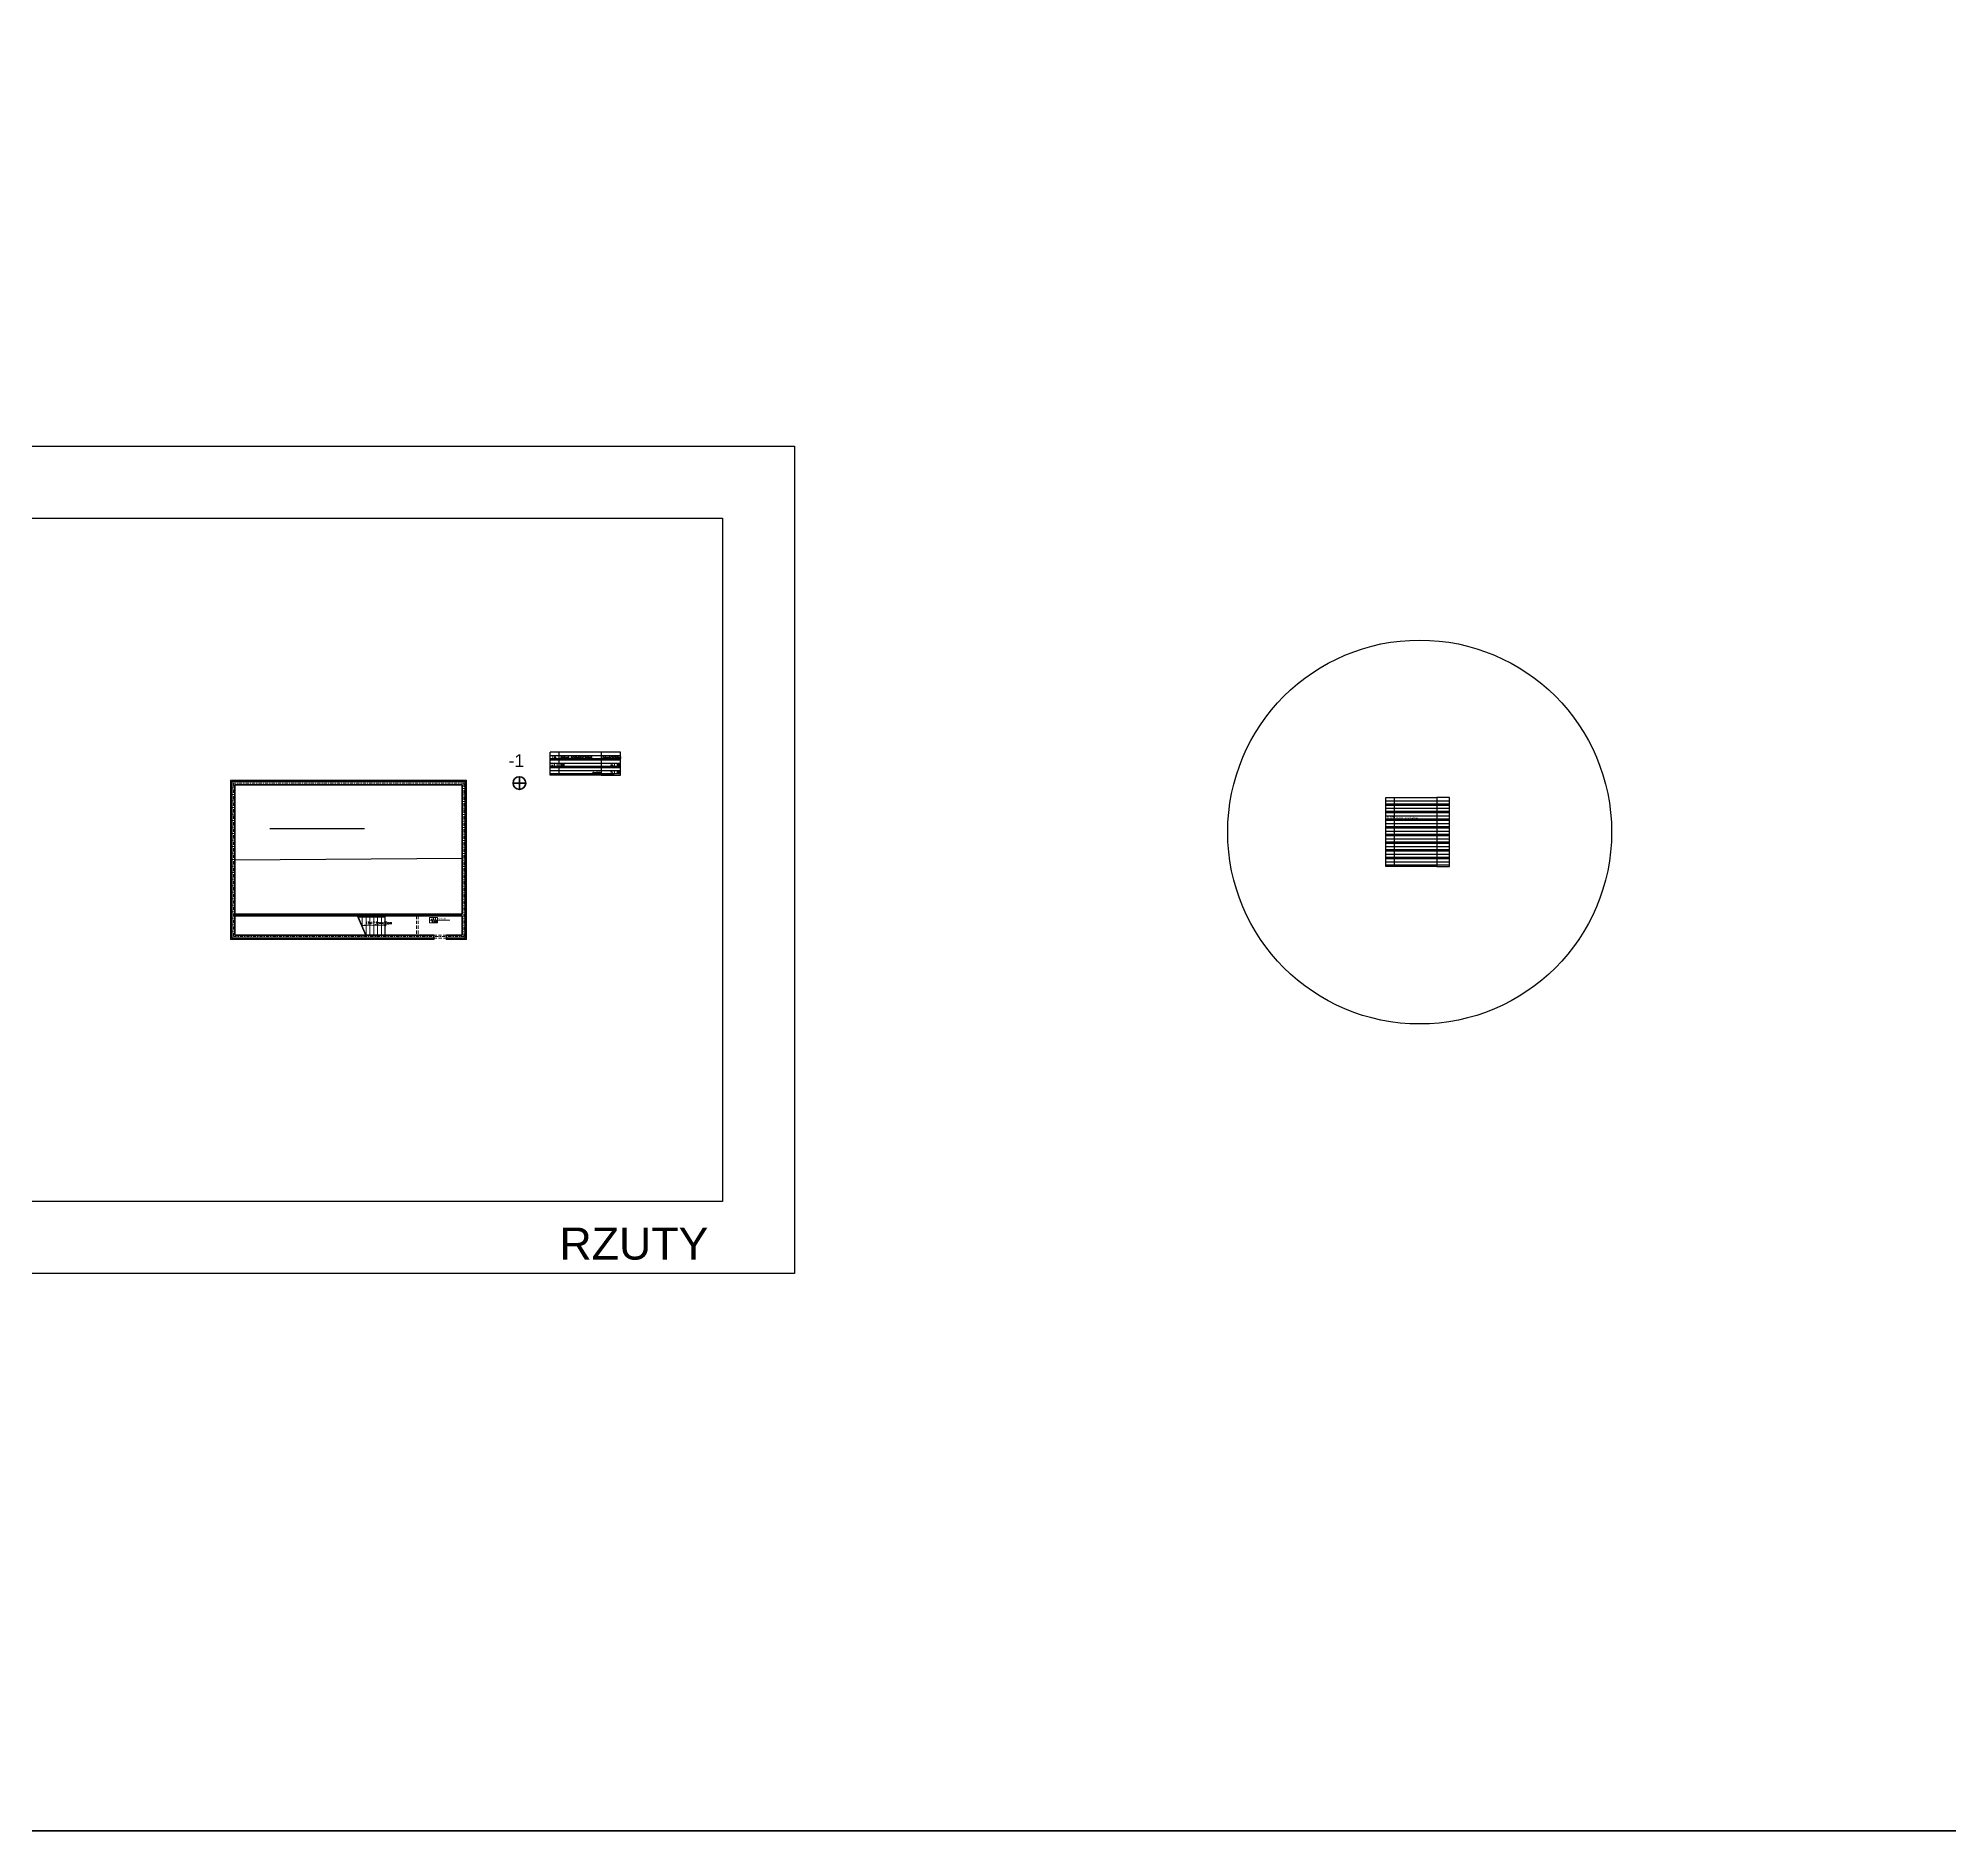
# Model space of a CAD drawing. Header units: millimetres. Extents: x -105266 to 178069, y 491 to 168574.
# Drawn here: x 15092 to 30031, y 491 to 14499 of the extents above; entities that cross this region are included whole.
import ezdxf
from ezdxf.enums import TextEntityAlignment as Align

# ---------------------------------------------------------------- set-up
doc = ezdxf.new("R2010")
doc.units = ezdxf.units.MM
doc.linetypes.add('DASHDOT', pattern=[25.4, 12.7, -6.35, 0, -6.35])
doc.linetypes.add('DASHED', pattern=[19.05, 12.7, -6.35])
for name, color, linetype, lineweight in [('A- NAD', 111, 'DASHED', 15), ('A-MEBLE', 253, 'Continuous', 5), ('A-OSIE', 7, 'DASHDOT', 0), ('A-WIDOK', 111, 'Continuous', 15), ('A-wykończenia', 6, 'Continuous', 13), ('A16_OPIS_POM', 2, 'Continuous', 9), ('sciany murowane', 3, 'Continuous', 40)]:
    doc.layers.add(name, color=color, linetype=linetype, lineweight=lineweight)
doc.styles.add('ROMANS', font='romans', dxfattribs={"width": 0.7})
doc.styles.get("Standard").update_dxf_attribs({"font": 'arial.ttf'})

# ---------------------------------------------------------------- blocks, each defined once
blk = doc.blocks.new('A$C75C05469')
at = {"layer": 'A-WIDOK'}
h = blk.add_hatch(color=256, dxfattribs=at)
h.dxf.hatch_style = 1
h.paths.add_polyline_path([(10, -60), (-5, -30)])
h.paths.add_polyline_path([(4, 0), (0, 30), (0, 30), (-4, 0)])
blk.add_lwpolyline([(0, 30), (4, 0), (-4, 0), (0, 30)], dxfattribs=at)
blk = doc.blocks.new('A$C7FAA0F24')
at = {"layer": 'A-WIDOK'}
h = blk.add_hatch(color=256, dxfattribs=at)
h.dxf.hatch_style = 1
h.paths.add_polyline_path([(935, 75, 0.414214), (930, 80), (930, 70, 0.414214)])
h.paths.add_polyline_path([(930, 75), (925, 75, 0.003547), (925, 75, 0.414214), (930, 70)])
h.paths.add_polyline_path([(930, 80, 0.410064), (925, 75), (930, 75)])
at = {"layer": 'A-MEBLE'}
for p, q in [((710, 150), (775, 0)), ((712, 145), (930, 145)), ((715, 140), (930, 140)), ((720, 140), (780, 0))]:
    blk.add_line(p, q, dxfattribs=at)
at = {"layer": 'A-WIDOK'}
for p, q in [((710, 150), (930, 150)), ((720, 150), (720, 145)), ((750, 150), (750, 145)), ((780, 150), (780, 145)), ((810, 150), (810, 145)), ((840, 150), (840, 145)), ((870, 150), (870, 145)), ((900, 150), (900, 145)), ((930, 150), (930, 0)), ((750, 70), (750, 140)), ((752, 76), (930, 75)), ((780, 140), (780, 0)), ((810, 140), (810, 0)), ((840, 140), (840, 0)), ((870, 140), (870, 0)), ((900, 140), (900, 0))]:
    blk.add_line(p, q, dxfattribs=at)
blk.add_circle((930, 75), 5, dxfattribs=at)
at = {"rotation": 90.8398903459813}
blk.add_blockref('A$C75C05469', (780, 75), dxfattribs=at)
at = {"layer": 'A-WIDOK', "insert": (776, 104), "char_height": 20, "attachment_point": 1, "style": 'ROMANS'}
blk.add_mtext_dynamic_manual_height_columns('13x17,5cmx30cm', width=227.68, gutter_width=12.5, heights=[0], dxfattribs=at)
blk = doc.blocks.new('A$C078D0F1A')
at = {"layer": 'sciany murowane'}
for p, q in [((-50, 0), (50, 0)), ((0, 50), (0, -50))]:
    blk.add_line(p, q, dxfattribs=at)
blk.add_circle((0, 0), 50, dxfattribs=at)
blk = doc.blocks.new('opis-pomieszczenie')
for p, q in [((-65, 0), (100, 0)), ((0, 22), (0, -21))]:
    blk.add_line(p, q)
blk.add_lwpolyline([(0, 22), (-65, 22), (-65, -21), (0, -21)])
at = {"style": 'ROMANS', "width": 0.7}
for s, height, p in [('m', 14.3, (-14, -18)), ('2', 7.15, (-5, -8))]:
    blk.add_text(s, height=height, dxfattribs=at).set_placement(p, align=Align.CENTER)
blk.add_attdef('NR', text='', height=14.3, dxfattribs=at).set_placement((-32, 3), align=Align.CENTER)
for tag, p in [('POMIESZCZENIE', (6, 4)), ('POS', (6, -18))]:
    blk.add_attdef(tag, p, '', height=14.3, dxfattribs=at)
blk.add_attdef('POW', text='', height=14.3, dxfattribs=at).set_placement((-27, -17), align=Align.RIGHT)

msp = doc.modelspace()

# ---------------------------------------------------------------- linework, layer by layer
for p, q in [((19091.8, 8740.06), (19091.8, 8920.06)), ((19091.8, 8860.06), (19641.8, 8860.06)), ((19161.8, 8740.06), (19161.8, 8920.06)), ((19491.8, 8920.06), (19491.8, 8740.06)), ((19491.8, 8920.06), (19491.8, 8740.06)), ((19091.8, 8800.06), (19641.8, 8800.06)), ((19591.8, 8740.06), (19091.8, 8740.06)), ((19591.8, 8740.06), (19091.8, 8740.06)), ((19491.8, 8740.06), (19091.8, 8740.06)), ((25692.29, 8025.69), (25692.29, 8565.69)), ((26022.29, 8565.69), (26022.29, 8025.69)), ((18404.26, 8371.75), (18404.26, 8090.75)), ((25622.29, 8505.69), (26122.29, 8505.69)), ((26122.29, 8445.69), (25622.29, 8445.69)), ((26122.29, 8385.69), (25622.29, 8385.69)), ((16903.04, 8323.25), (17642.02, 8323.25)), ((26122.29, 8325.69), (25622.29, 8325.69)), ((26122.29, 8265.69), (25622.29, 8265.69)), ((16629.26, 8078.25), (18404.26, 8090.75)), ((16629.26, 8078.25), (16629.26, 7490.75)), ((26122.29, 8205.69), (25622.29, 8205.69)), ((26122.29, 8145.69), (25622.29, 8145.69)), ((26122.29, 8085.69), (25622.29, 8085.69)), ((17804.26, 7490.75), (17804.26, 7640.75)), ((16629.26, 7490.75), (17216.76, 7490.75))]:
    msp.add_line(p, q)
at = {"color": 4}
for p, q in [((19091.8, 8895.06), (19641.8, 8895.06)), ((19091.8, 8870.06), (19641.8, 8870.06)), ((19091.8, 8835.06), (19641.8, 8835.06)), ((19091.8, 8810.06), (19641.8, 8810.06)), ((19641.8, 8775.06), (19091.8, 8775.06)), ((19641.8, 8750.06), (19091.8, 8750.06)), ((25622.29, 8540.69), (26122.29, 8540.69)), ((25622.29, 8515.69), (26122.29, 8515.69)), ((26122.29, 8480.69), (25622.29, 8480.69)), ((26122.29, 8455.69), (25622.29, 8455.69)), ((26122.29, 8420.69), (25622.29, 8420.69)), ((26122.29, 8395.69), (25622.29, 8395.69)), ((26122.29, 8360.69), (25622.29, 8360.69)), ((26122.29, 8335.69), (25622.29, 8335.69)), ((26122.29, 8300.69), (25622.29, 8300.69)), ((26122.29, 8275.69), (25622.29, 8275.69)), ((26122.29, 8240.69), (25622.29, 8240.69)), ((26122.29, 8215.69), (25622.29, 8215.69)), ((26122.29, 8180.69), (25622.29, 8180.69)), ((26122.29, 8155.69), (25622.29, 8155.69)), ((26122.29, 8120.69), (25622.29, 8120.69)), ((26122.29, 8095.69), (25622.29, 8095.69)), ((26122.29, 8060.69), (25622.29, 8060.69)), ((26122.29, 8035.69), (25622.29, 8035.69))]:
    msp.add_line(p, q, dxfattribs=at)
at = {"lineweight": 90}
msp.add_lwpolyline([(152.99, 491.2), (178068.57, 491.2), (178068.57, 167799.08), (152.99, 167799.08)], close=True, dxfattribs=at)
for points in [[(5773.47, 11310.39), (21002.39, 11310.39), (21002.39, 4846.11), (5773.47, 4846.11)], [(6336.59, 10747.27), (20439.26, 10747.27), (20439.26, 5409.23), (6336.59, 5409.23)], [(26022.29, 8565.69), (26022.29, 8025.69), (25622.29, 8025.69), (25622.29, 8565.69)]]:
    msp.add_lwpolyline(points, close=True)
for points in [[(19491.8, 8740.06), (19641.8, 8740.06), (19641.8, 8920.06), (19091.8, 8920.06)], [(19591.8, 8740.06), (19591.8, 8740.06), (19591.8, 8740.06)], [(26022.29, 8025.69), (26122.29, 8025.69), (26122.29, 8565.69), (26022.29, 8565.69)]]:
    msp.add_lwpolyline(points)
msp.add_circle((25887.93, 8295.69), 1500)
at = {"layer": 'A- NAD', "ltscale": 2}
for p, q in [((18049.26, 7640.75), (18049.26, 7490.75)), ((18061.26, 7640.75), (18061.26, 7490.75)), ((18282.76, 7490.75), (18182.76, 7490.75)), ((18182.76, 7465.75), (18282.76, 7465.75))]:
    msp.add_line(p, q, dxfattribs=at)
at = {"layer": 'A-OSIE', "ltscale": 2}
msp.add_lwpolyline([(16616.76, 7478.25), (18416.76, 7478.25), (18416.76, 8678.25), (16616.76, 8678.25)], close=True, dxfattribs=at)
at = {"layer": 'A-wykończenia', "ltscale": 10}
msp.add_lwpolyline([(18279.76, 7465.75), (18279.76, 7455.75), (18439.26, 7455.75), (18439.26, 8700.75), (16594.26, 8700.75), (16594.26, 7455.75), (18185.76, 7455.75), (18185.76, 7465.75)], dxfattribs=at)
at = {"layer": 'sciany murowane'}
for p, q in [((18404.26, 8665.75), (18404.26, 8090.75)), ((18429.26, 8665.75), (18429.26, 8065.75)), ((16629.26, 7640.75), (18049.26, 7640.75)), ((18182.76, 7490.75), (18182.76, 7465.75)), ((18282.76, 7490.75), (18282.76, 7465.75))]:
    msp.add_line(p, q, dxfattribs=at)
for points in [[(18282.76, 7465.75), (18429.26, 7465.75), (18429.26, 8690.75), (16604.26, 8690.75), (16604.26, 7465.75), (18182.76, 7465.75)], [(16629.26, 7652.75), (18404.26, 7652.75), (18404.26, 8665.75), (16629.26, 8665.75), (16629.26, 7490.75), (18049.26, 7490.75)], [(18282.76, 7490.75), (18404.26, 7490.75), (18404.26, 7640.75), (18049.26, 7640.75)], [(18049.26, 7490.75), (18182.76, 7490.75)]]:
    msp.add_lwpolyline(points, dxfattribs=at)

# ---------------------------------------------------------------- block references
for name, p in [('A$C078D0F1A', (18852.45, 8678.25)), ('A$C7FAA0F24', (16874.26, 7490.75))]:
    msp.add_blockref(name, p)
at = {"layer": 'A16_OPIS_POM'}
ref = msp.add_blockref('opis-pomieszczenie', (18211.8, 7606.51), dxfattribs=dict(at, xscale=0.9600000000064028, yscale=0.9600000000064028, zscale=0.9600000000064028))
ref.add_attrib('NR', '-1.1', dxfattribs={"layer": '0', "height": 13.44, "style": 'ROMANS', "width": 0.75}).set_placement((18180.71, 7609.66), align=Align.CENTER)
ref.add_attrib('POMIESZCZENIE', 'wiatrołap', (18217.85, 7612.82), dxfattribs={"layer": '0', "height": 13.44, "style": 'ROMANS', "width": 0.7})
ref.add_attrib('POW', '5,1', dxfattribs={"layer": '0', "height": 13.44, "style": 'ROMANS', "width": 0.7}).set_placement((18191.35, 7589.8), align=Align.RIGHT)

# ---------------------------------------------------------------- texts
at = {"attachment_point": 1}
for s, width, insert, char_height in [('-1', 106.5721, (18766.41, 8903.95), 100), ('0.03', 227.6824, (25632.34, 8415.91), 20), ('pom. socjalne', 227.6824, (25702.34, 8415.91), 20), ('RZUTY', 10023.6048, (19165.11, 5204.52), 250)]:
    msp.add_mtext_dynamic_manual_height_columns(s, width=width, gutter_width=12.5, heights=[0], dxfattribs=dict(at, insert=insert, char_height=char_height))
at = {"char_height": 20, "attachment_point": 1, "style": 'ROMANS'}
for s, insert in [('-1.1', (19099.48, 8830.27)), ('l.p', (19111.35, 8890.15)), ('nazwa pomieszczenia', (19171.86, 8890.15)), ('hol', (19171.86, 8830.27)), ('powierzchnia', (19501.86, 8890.06)), ('5,1 m²', (19564.75, 8834.9)), ('suma', (19423.93, 8770.27)), ('5,1 m²', (19564.67, 8774.9))]:
    msp.add_mtext_dynamic_manual_height_columns(s, width=227.6824, gutter_width=12.5, heights=[0], dxfattribs=dict(at, insert=insert))

doc.saveas('drawing.dxf')
